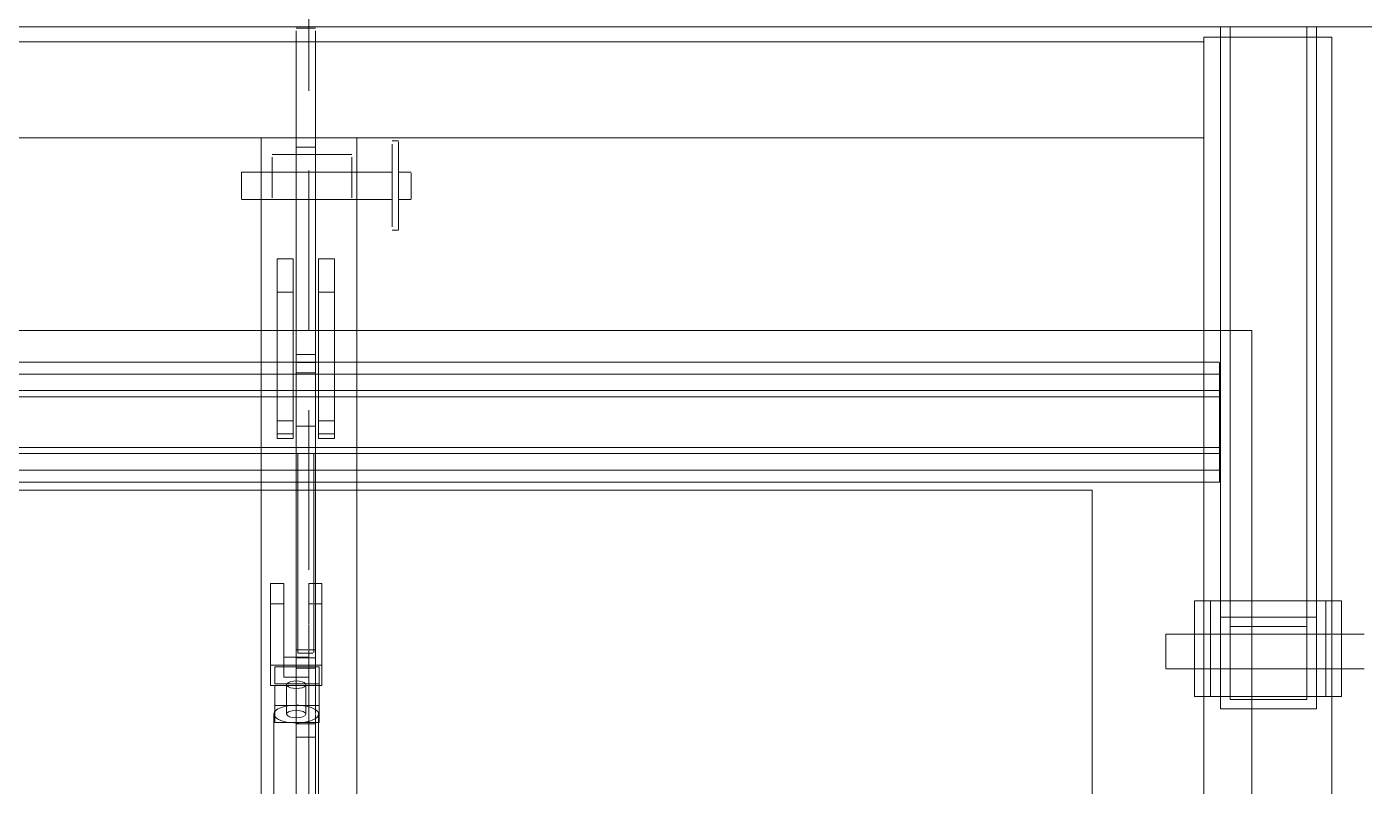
# Model space of a CAD drawing. Header units: millimetres. Extents: x 39486 to 115248, y -1987 to 27400.
# Drawn here: x 103485.7 to 103904.2, y 6818.6 to 7056.4 of the extents above; entities that cross this region are included whole.
import ezdxf

# ---------------------------------------------------------------- set-up
doc = ezdxf.new("R2010")
doc.units = ezdxf.units.MM
doc.linetypes.add('ADSK_Штрих_ш2 п1', pattern=[75, 50, -25])
doc.layers.add('0-1', color=7, linetype='Continuous', lineweight=9)
for name, color, linetype, lineweight, true_color in [('A-DETL-1', 9, 'ADSK_Штрих_ш2 п1', 9, 0x808080), ('I-FURN-10', 7, 'Continuous', 9, 0xf3f3f3), ('I-FURN-102', 7, 'Continuous', 9, 0xececec), ('I-FURN-11', 7, 'Continuous', 9, 0xd9d9d9), ('I-FURN-12', 7, 'Continuous', 9, 0xc9c9c9), ('I-FURN-124', 7, 'Continuous', 9, 0x9c9c9c), ('I-FURN-13', 7, 'Continuous', 9, 0xb3b3b3), ('I-FURN-14', 7, 'Continuous', 9, 0xe0e0e0), ('I-FURN-20', 7, 'Continuous', 9, 0xd3d3d3), ('I-FURN-26', 7, 'Continuous', 9, 0xe4e4e4), ('I-FURN-3', 7, 'Continuous', 9, 0xc0c0c0), ('I-FURN-32', 7, 'Continuous', 9, 0xfafafa), ('I-FURN-36', 7, 'Continuous', 9, 0xf6f6f6), ('I-FURN-46', 7, 'Continuous', 9, 0x939393), ('I-FURN-66', 7, 'Continuous', 9, 0xcecece), ('I-FURN-7', 7, 'Continuous', 9, 0xe9e9e9), ('I-FURN-79', 7, 'Continuous', 9, 0xb9b9b9), ('I-FURN-8', 7, 'Continuous', 9, 0xefefef), ('I-FURN-9', 7, 'Continuous', 9, 0xf8f8f8)]:
    doc.layers.add(name, color=color, linetype=linetype, lineweight=lineweight, true_color=true_color)

# ---------------------------------------------------------------- blocks, each defined once
blk = doc.blocks.new('Sports-Recreation_Goals-Nets_Unisport_Upward-Hinged-Practice-Basketball-Goall - 5_23-26432267-Развертка 2_19-2')
at = {"layer": '0-1'}
for p, q in [((-19293.41, 7055.95), (-19299.41, 7055.95)), ((-19267.41, 7020.65), (-19269.41, 7020.65)), ((-19299.41, 7016.34), (-19306.97, 7016.34)), ((-19293.41, 7016.34), (-19299.41, 7016.34)), ((-19281.97, 7016.34), (-19293.41, 7016.34)), ((-19310.41, 7010.85), (-19316.49, 7010.85)), ((-19306.97, 7010.85), (-19310.41, 7010.85)), ((-19299.41, 7010.85), (-19306.97, 7010.85)), ((-19293.41, 7010.85), (-19299.41, 7010.85)), ((-19281.97, 7010.85), (-19293.41, 7010.85)), ((-19280.41, 7010.85), (-19281.97, 7010.85)), ((-19269.41, 7010.85), (-19280.41, 7010.85)), ((-19263.49, 7010.85), (-19267.41, 7010.85)), ((-19316.49, 7002.32), (-19310.41, 7002.32)), ((-19310.41, 7002.32), (-19299.41, 7002.32)), ((-19306.97, 7002.34), (-19299.41, 7002.34)), ((-19299.41, 7002.34), (-19293.41, 7002.34)), ((-19299.41, 7002.32), (-19293.41, 7002.32)), ((-19293.41, 7002.34), (-19281.97, 7002.34)), ((-19293.41, 7002.32), (-19280.41, 7002.32)), ((-19280.41, 7002.32), (-19269.41, 7002.32)), ((-19267.41, 7002.32), (-19263.49, 7002.32)), ((-19269.41, 6992.65), (-19267.41, 6992.65)), ((-19305.41, 6932.98), (-19300.41, 6932.98)), ((-19292.41, 6932.98), (-19287.41, 6932.98)), ((-19018.33, 6866.19), (-19027.34, 6866.19)), ((-19013.39, 6866.19), (-19018.33, 6866.19)), ((-19010.17, 6866.19), (-19013.39, 6866.19)), ((-19000.41, 6866.19), (-19010.17, 6866.19)), ((-18980.17, 6866.19), (-19000.41, 6866.19)), ((-18977.26, 6866.19), (-18980.17, 6866.19)), ((-18972.33, 6866.19), (-18977.26, 6866.19)), ((-18965.23, 6866.19), (-18972.33, 6866.19)), ((-19298.91, 6860.32), (-19295.51, 6860.32)), ((-19295.51, 6860.32), (-19294.16, 6860.32)), ((-19027.34, 6855.41), (-19018.33, 6855.41)), ((-19018.33, 6855.41), (-19013.39, 6855.41)), ((-19013.39, 6855.41), (-19010.17, 6855.41)), ((-19010.17, 6855.41), (-19000.41, 6855.41)), ((-19000.41, 6855.41), (-18980.17, 6855.41)), ((-18980.17, 6855.41), (-18977.26, 6855.41)), ((-18977.26, 6855.41), (-18972.33, 6855.41)), ((-18972.33, 6855.41), (-18965.23, 6855.41)), ((-19302.41, 6850.18), (-19302.41, 6841.22)), ((-19296.41, 6841.22), (-19296.41, 6850.18)), ((-19306.41, 6841.22), (-19306.41, 6674.33)), ((-19292.41, 6838.58), (-19292.41, 6841.22)), ((-19292.41, 6674.33), (-19292.41, 6838.58))]:
    blk.add_line(p, q, dxfattribs=at)
at = {"layer": 'I-FURN-10'}
for p, q in [((-19299.41, 7021.65), (-19293.41, 7021.65)), ((-19293.41, 7021.65), (-19299.41, 7021.65)), ((-19295.51, 6861.33), (-19293.98, 6861.33)), ((-19293.41, 6861.33), (-19293.41, 6858.8)), ((-19299.41, 6850.9), (-19299.41, 6851.6)), ((-19299.41, 6850.69), (-19299.41, 6850.18)), ((-19299.41, 6850.18), (-19299.41, 6850.69)), ((-19293.41, 6850.69), (-19293.41, 6850.18)), ((-19299.41, 6849.23), (-19299.41, 6850.18)), ((-19299.41, 6849.23), (-19299.41, 6843.99)), ((-19299.41, 6843.99), (-19299.41, 6849.23)), ((-19299.41, 6842.34), (-19299.41, 6838.58)), ((-19299.41, 6838.58), (-19299.41, 6842.34)), ((-19299.41, 6833.96), (-19299.41, 6838.18)), ((-19293.41, 6842.18), (-19293.41, 6841.4)), ((-19293.41, 6841.05), (-19293.41, 6838.58))]:
    blk.add_line(p, q, dxfattribs=at)
at = {"layer": 'I-FURN-102'}
for p, q in [((-19305.41, 6947.62), (-19305.41, 6943.62)), ((-19300.41, 6943.71), (-19300.41, 6947.62)), ((-19292.41, 6947.62), (-19292.41, 6943.62)), ((-19287.41, 6943.71), (-19287.41, 6947.62)), ((-19305.41, 6943.2), (-19305.41, 6944.04)), ((-19300.41, 6944.04), (-19300.41, 6942.91)), ((-19292.41, 6943.2), (-19292.41, 6944.04)), ((-19287.41, 6944.04), (-19287.41, 6942.91))]:
    blk.add_line(p, q, dxfattribs=at)
at = {"layer": 'I-FURN-11'}
for p, q in [((-19305.41, 6953.23), (-19305.41, 6953.23)), ((-19305.41, 6952.16), (-19305.41, 6949.53)), ((-19300.41, 6953.23), (-19300.41, 6953.23)), ((-19300.41, 6949.53), (-19300.41, 6952.16)), ((-19299.41, 6951.4), (-19299.41, 6953.78)), ((-19299.41, 6947.64), (-19299.41, 6951.26)), ((-19293.41, 6953.78), (-19293.41, 6951.4)), ((-19293.41, 6951.26), (-19293.41, 6947.64)), ((-19292.41, 6953.23), (-19292.41, 6953.23)), ((-19292.41, 6952.16), (-19292.41, 6949.53)), ((-19287.41, 6953.23), (-19287.41, 6953.23)), ((-19287.41, 6949.53), (-19287.41, 6952.16)), ((-19310.41, 6917.62), (-19310.41, 6947.64)), ((-19305.41, 6947.47), (-19305.41, 6949.93)), ((-19305.41, 6949.53), (-19305.41, 6947.63)), ((-19305.41, 6947.64), (-19305.41, 6933.65)), ((-19300.41, 6949.93), (-19300.41, 6947.47)), ((-19300.41, 6947.63), (-19300.41, 6949.53)), ((-19300.41, 6947.64), (-19300.41, 6933.65)), ((-19299.41, 6917.62), (-19299.41, 6947.64)), ((-19299.41, 6947.64), (-19299.41, 6931.4)), ((-19293.41, 6947.64), (-19293.41, 6917.62)), ((-19293.41, 6931.4), (-19293.41, 6947.64)), ((-19292.41, 6947.47), (-19292.41, 6949.93)), ((-19292.41, 6949.53), (-19292.41, 6947.63)), ((-19292.41, 6933.74), (-19292.41, 6947.64)), ((-19287.41, 6949.93), (-19287.41, 6947.47)), ((-19287.41, 6947.63), (-19287.41, 6949.53)), ((-19287.41, 6947.64), (-19287.41, 6933.65)), ((-19280.41, 6917.62), (-19280.41, 6947.64)), ((-19015.41, 6946.33), (-19015.41, 6947.64)), ((-19305.41, 6942.52), (-19300.41, 6942.52)), ((-19292.41, 6942.52), (-19287.41, 6942.52)), ((-19305.41, 6933.04), (-19305.41, 6933.65)), ((-19300.41, 6933.65), (-19300.41, 6932.98)), ((-19300.41, 6932.98), (-19300.41, 6933.04)), ((-19293.41, 6931.4), (-19299.41, 6931.4)), ((-19299.41, 6931.4), (-19299.41, 6917.62)), ((-19293.41, 6917.62), (-19293.41, 6931.4)), ((-19292.41, 6933.04), (-19292.41, 6933.65)), ((-19287.41, 6933.65), (-19287.41, 6933.04)), ((-19299.41, 6913.87), (-19299.41, 6917.62)), ((-19293.41, 6917.62), (-19293.41, 6913.87)), ((-19007.17, 6876.7), (-19000.41, 6876.7))]:
    blk.add_line(p, q, dxfattribs=at)
at = {"layer": 'I-FURN-12'}
for p, q in [((-19299.41, 6953.78), (-19299.41, 6961.33)), ((-19293.41, 6961.33), (-19293.41, 6953.78)), ((-19310.41, 6947.64), (-19310.41, 6951.4)), ((-19305.41, 6953.3), (-19305.41, 6951.65)), ((-19305.41, 6952.32), (-19305.41, 6953.23)), ((-19305.41, 6951.4), (-19305.41, 6947.64)), ((-19300.41, 6951.65), (-19300.41, 6953.3)), ((-19300.41, 6953.23), (-19300.41, 6952.32)), ((-19300.41, 6951.4), (-19300.41, 6947.64)), ((-19299.41, 6951.4), (-19299.41, 6953.78)), ((-19299.41, 6953.78), (-19299.41, 6951.4)), ((-19299.41, 6947.64), (-19299.41, 6951.4)), ((-19293.41, 6951.26), (-19299.41, 6951.26)), ((-19299.41, 6951.26), (-19299.41, 6948.04)), ((-19299.3, 6953.78), (-19293.52, 6953.78)), ((-19293.41, 6953.78), (-19293.41, 6951.4)), ((-19293.41, 6951.4), (-19293.41, 6953.78)), ((-19293.41, 6951.4), (-19293.41, 6947.64)), ((-19293.41, 6948.04), (-19293.41, 6951.26)), ((-19292.41, 6953.3), (-19292.41, 6951.65)), ((-19292.41, 6952.32), (-19292.41, 6953.23)), ((-19292.41, 6947.64), (-19292.41, 6951.4)), ((-19287.41, 6951.65), (-19287.41, 6953.3)), ((-19287.41, 6953.23), (-19287.41, 6952.32)), ((-19287.41, 6951.4), (-19287.41, 6947.64)), ((-19280.41, 6947.64), (-19280.41, 6951.4)), ((-19015.41, 6947.64), (-19015.41, 6951.4)), ((-19310.41, 6947.64), (-19310.41, 6917.62)), ((-19300.41, 6947.64), (-19305.41, 6947.64)), ((-19299.41, 6948.04), (-19299.41, 6947.64)), ((-19293.41, 6948.04), (-19299.41, 6948.04)), ((-19299.41, 6947.64), (-19299.41, 6917.62)), ((-19293.41, 6947.64), (-19293.41, 6948.04)), ((-19293.41, 6917.62), (-19293.41, 6947.64)), ((-19287.41, 6947.64), (-19292.41, 6947.64)), ((-19280.41, 6917.62), (-19280.41, 6947.64)), ((-19015.41, 6947.64), (-19015.41, 6917.62)), ((-19010.53, 6947.64), (-19010.53, 6942.52)), ((-19580.17, 6942.52), (-19305.41, 6942.52)), ((-19305.41, 6940.54), (-19300.41, 6940.54)), ((-19300.41, 6942.52), (-19292.41, 6942.52)), ((-19292.41, 6940.54), (-19287.41, 6940.54)), ((-19287.41, 6942.52), (-19010.53, 6942.52)), ((-19010.53, 6942.52), (-19010.53, 6917.62)), ((-19310.41, 6913.87), (-19310.41, 6917.62)), ((-19299.41, 6913.87), (-19299.41, 6917.62)), ((-19299.41, 6917.62), (-19299.41, 6913.87)), ((-19298.91, 6917.62), (-19293.91, 6917.62)), ((-19293.41, 6917.62), (-19293.41, 6913.87)), ((-19293.41, 6913.87), (-19293.41, 6917.62)), ((-19280.41, 6913.87), (-19280.41, 6917.62)), ((-19299.41, 6911.33), (-19299.41, 6913.87)), ((-19293.41, 6913.87), (-19293.41, 6911.33)), ((-19010.17, 6876.7), (-19007.17, 6876.7)), ((-19007.17, 6876.7), (-19000.41, 6876.7)), ((-19007.17, 6871.54), (-19000.41, 6871.54)), ((-19018.33, 6855.48), (-19018.33, 6866.11)), ((-19015.41, 6866.12), (-19015.41, 6855.47)), ((-19013.39, 6866.13), (-19013.39, 6857.21)), ((-19010.17, 6855.45), (-19010.17, 6866.14)), ((-19007.17, 6866.16), (-19007.17, 6864.89)), ((-19007.17, 6864.71), (-19007.17, 6855.44)), ((-19013.39, 6857.04), (-19013.39, 6855.46)), ((-19000.41, 6846.7), (-19010.17, 6846.7))]:
    blk.add_line(p, q, dxfattribs=at)
at = {"layer": 'I-FURN-124'}
for p, q in [((-19015.41, 6876.7), (-19015.41, 6913.87)), ((-19015.41, 6526.33), (-19015.41, 6846.7))]:
    blk.add_line(p, q, dxfattribs=at)
at = {"layer": 'I-FURN-13'}
for p, q in [((-19310.41, 6951.4), (-19310.41, 6961.33)), ((-19305.41, 6961.56), (-19305.41, 6959.52)), ((-19305.41, 6959.52), (-19305.41, 6954.97)), ((-19300.41, 6954.97), (-19300.41, 6961.56)), ((-19299.41, 6951.4), (-19299.41, 6961.33)), ((-19299.41, 6961.33), (-19299.41, 6951.4)), ((-19293.41, 6961.33), (-19293.41, 6951.4)), ((-19293.41, 6951.4), (-19293.41, 6961.33)), ((-19292.41, 6961.56), (-19292.41, 6954.97)), ((-19287.41, 6953.3), (-19287.41, 6961.56)), ((-19280.41, 6951.4), (-19280.41, 6961.33)), ((-19015.41, 6951.4), (-19015.41, 6961.33)), ((-19010.17, 6961.33), (-19010.17, 6871.54)), ((-19007.17, 6961.33), (-19007.17, 6868.68)), ((-19007.17, 6961.33), (-19007.17, 6845.75)), ((-19310.41, 6951.4), (-19310.41, 6947.64)), ((-19305.41, 6954.97), (-19305.41, 6953.3)), ((-19305.41, 6953.23), (-19305.41, 6952.16)), ((-19300.41, 6951.4), (-19305.41, 6951.4)), ((-19300.41, 6951.4), (-19305.41, 6951.4)), ((-19305.41, 6927.51), (-19305.41, 6951.4)), ((-19300.41, 6953.3), (-19300.41, 6954.97)), ((-19300.41, 6952.16), (-19300.41, 6953.23)), ((-19300.41, 6927.51), (-19300.41, 6951.4)), ((-19299.41, 6951.4), (-19299.41, 6947.64)), ((-19293.41, 6947.64), (-19293.41, 6951.4)), ((-19292.41, 6954.97), (-19292.41, 6953.3)), ((-19292.41, 6953.23), (-19292.41, 6952.16)), ((-19287.41, 6951.4), (-19292.41, 6951.4)), ((-19292.41, 6951.4), (-19292.41, 6927.51)), ((-19287.41, 6951.4), (-19292.41, 6951.4)), ((-19287.41, 6952.16), (-19287.41, 6953.23)), ((-19287.41, 6927.51), (-19287.41, 6951.4)), ((-19280.41, 6947.64), (-19280.41, 6951.4)), ((-19015.41, 6951.4), (-19015.41, 6947.64)), ((-19010.53, 6951.21), (-19010.53, 6947.64)), ((-19305.41, 6947.64), (-19580.17, 6947.64)), ((-19292.41, 6947.64), (-19300.41, 6947.64)), ((-19010.53, 6947.64), (-19287.41, 6947.64)), ((-19010.53, 6940.54), (-19010.53, 6947.64)), ((-19010.53, 6947.64), (-19010.53, 6924.72)), ((-19580.17, 6940.54), (-19305.41, 6940.54)), ((-19300.41, 6940.54), (-19292.41, 6940.54)), ((-19287.41, 6940.54), (-19010.53, 6940.54)), ((-19010.53, 6917.62), (-19010.53, 6940.54)), ((-19010.53, 6924.72), (-19580.17, 6924.72)), ((-19298.91, 6913.87), (-19298.91, 6922.74)), ((-19293.91, 6922.74), (-19293.91, 6913.87)), ((-19010.53, 6924.72), (-19010.53, 6917.62)), ((-19580.17, 6917.62), (-19298.91, 6917.62)), ((-19310.41, 6917.62), (-19310.41, 6913.87)), ((-19299.41, 6917.62), (-19299.41, 6913.87)), ((-19293.91, 6917.62), (-19010.53, 6917.62)), ((-19293.41, 6913.87), (-19293.41, 6917.62)), ((-19280.41, 6913.87), (-19280.41, 6917.62)), ((-19015.41, 6917.62), (-19015.41, 6913.87)), ((-19010.53, 6917.62), (-19010.53, 6913.87)), ((-19310.41, 6911.33), (-19310.41, 6913.87)), ((-19299.41, 6911.33), (-19299.41, 6913.87)), ((-19299.41, 6913.87), (-19299.41, 6911.33)), ((-19293.91, 6913.87), (-19298.91, 6913.87)), ((-19298.91, 6911.33), (-19298.91, 6913.87)), ((-19298.91, 6913.87), (-19293.91, 6913.87)), ((-19293.91, 6913.87), (-19293.91, 6911.33)), ((-19293.41, 6913.87), (-19293.41, 6911.33)), ((-19293.41, 6911.33), (-19293.41, 6913.87)), ((-19280.41, 6911.33), (-19280.41, 6913.87)), ((-19018.33, 6866.11), (-19018.33, 6876.7)), ((-19018.33, 6876.7), (-19010.17, 6876.7)), ((-19015.41, 6876.7), (-19015.41, 6866.12)), ((-19013.39, 6876.7), (-19013.39, 6866.13)), ((-19010.17, 6876.7), (-19007.17, 6876.7)), ((-19010.17, 6871.54), (-19007.17, 6871.54)), ((-19010.17, 6866.14), (-19010.17, 6871.54)), ((-19000.41, 6868.68), (-19007.17, 6868.68)), ((-19007.17, 6868.68), (-19007.17, 6866.16)), ((-19027.34, 6866.18), (-19027.34, 6864.38)), ((-19027.34, 6864.38), (-19027.34, 6855.52)), ((-19018.33, 6846.7), (-19018.33, 6855.48)), ((-19015.41, 6855.47), (-19015.41, 6846.7)), ((-19013.39, 6855.46), (-19013.39, 6846.7)), ((-19010.17, 6842.88), (-19010.17, 6855.45)), ((-19007.17, 6855.44), (-19007.17, 6845.75)), ((-19010.17, 6846.7), (-19018.33, 6846.7)), ((-19000.41, 6846.7), (-19010.17, 6846.7)), ((-19007.17, 6845.75), (-19000.41, 6845.75))]:
    blk.add_line(p, q, dxfattribs=at)
at = {"layer": 'I-FURN-14'}
for p, q in [((-18745.43, 7056.35), (-19845.4, 7056.35)), ((-19010.17, 7056.35), (-19010.17, 6961.33)), ((-19007.17, 7056.35), (-19007.17, 6961.33)), ((-19007.17, 7056.35), (-19007.17, 6961.33)), ((-18983.17, 6868.68), (-18983.17, 7056.35)), ((-18983.17, 6845.75), (-18983.17, 7056.35)), ((-18980.17, 7056.35), (-18980.17, 6871.54)), ((-19575.41, 7051.65), (-19299.41, 7051.65)), ((-19299.41, 7048.75), (-19299.41, 7055.02)), ((-19293.41, 7051.65), (-19299.41, 7051.65)), ((-19293.41, 7055.02), (-19293.41, 7048.75)), ((-19293.41, 7051.65), (-19015.41, 7051.65)), ((-19015.41, 7051.65), (-19015.41, 7053.15)), ((-19015.41, 7053.15), (-19010.17, 7053.15)), ((-19007.17, 7053.15), (-19010.17, 7053.15)), ((-18980.17, 7053.15), (-18983.17, 7053.15)), ((-18980.17, 7053.15), (-18975.41, 7053.15)), ((-18975.41, 6876.7), (-18975.41, 7053.15)), ((-19299.41, 7023.15), (-19299.41, 7048.75)), ((-19293.41, 7048.75), (-19293.41, 7023.15)), ((-19310.41, 7021.65), (-19575.41, 7021.65)), ((-19310.41, 7010.5), (-19310.41, 7021.65)), ((-19299.41, 7015.48), (-19299.41, 7019.89)), ((-19299.41, 7019.89), (-19299.41, 7016.15)), ((-19293.41, 7019.89), (-19293.41, 7015.48)), ((-19293.41, 7016.06), (-19293.41, 7019.89)), ((-19280.41, 7010.5), (-19280.41, 7021.65)), ((-19015.41, 7021.65), (-19280.41, 7021.65)), ((-19269.41, 7010.61), (-19269.41, 7019.58)), ((-19267.41, 7010.54), (-19267.41, 7020.38)), ((-19015.41, 6961.33), (-19015.41, 7021.65)), ((-19306.97, 7002.87), (-19306.97, 7015.57)), ((-19299.41, 7010.31), (-19299.41, 7015.48)), ((-19293.41, 7015.48), (-19293.41, 7010.09)), ((-19281.97, 7015.57), (-19281.97, 7002.87)), ((-19316.49, 7010.52), (-19316.49, 7008.3)), ((-19269.41, 7010.56), (-19269.41, 7010.5)), ((-19269.41, 7010.37), (-19269.41, 7002.56)), ((-19267.41, 7010.5), (-19267.41, 7010.56)), ((-19267.41, 7002.56), (-19267.41, 7010.5)), ((-19263.49, 7008.3), (-19263.49, 7010.52)), ((-19316.49, 7008.15), (-19316.49, 7005.04)), ((-19263.49, 7005.04), (-19263.49, 7008.15)), ((-19316.49, 7004.83), (-19316.49, 7002.68)), ((-19310.41, 6961.33), (-19310.41, 7002.65)), ((-19299.41, 6961.33), (-19299.41, 7003.82)), ((-19299.41, 7002.55), (-19299.41, 6961.33)), ((-19293.41, 7004.03), (-19293.41, 6961.33)), ((-19293.41, 6961.33), (-19293.41, 7002.62)), ((-19280.41, 6961.33), (-19280.41, 7002.68)), ((-19269.41, 6993.71), (-19269.41, 7002.57)), ((-19267.41, 7002.57), (-19267.41, 6992.92)), ((-19263.49, 7002.68), (-19263.49, 7004.83)), ((-19305.41, 6983.73), (-19305.41, 6962.31)), ((-19300.41, 6962.31), (-19300.41, 6983.73)), ((-19292.41, 6983.73), (-19292.41, 6962.31)), ((-19287.41, 6983.73), (-19287.41, 6962.31)), ((-19305.41, 6962.31), (-19305.41, 6961.56)), ((-19300.41, 6961.56), (-19300.41, 6962.31)), ((-19292.41, 6962.31), (-19292.41, 6961.56)), ((-19287.41, 6961.56), (-19287.41, 6962.31)), ((-19310.41, 6677.66), (-19310.41, 6911.33)), ((-19299.41, 6859.08), (-19299.41, 6911.33)), ((-19299.41, 6911.33), (-19299.41, 6859.08)), ((-19298.91, 6874.6), (-19298.91, 6911.33)), ((-19293.91, 6911.33), (-19293.91, 6882.06)), ((-19293.41, 6911.33), (-19293.41, 6882.06)), ((-19293.41, 6882.06), (-19293.41, 6911.33)), ((-19280.41, 6561.33), (-19280.41, 6911.33)), ((-19307.41, 6856.49), (-19307.41, 6882.06)), ((-19303.32, 6882.06), (-19303.32, 6859.08)), ((-19295.51, 6882.06), (-19293.91, 6882.06)), ((-19295.51, 6882.06), (-19295.51, 6875.77)), ((-19293.41, 6850.69), (-19293.41, 6882.06)), ((-19291.41, 6882.06), (-19291.41, 6856.49)), ((-19295.51, 6875.75), (-19295.51, 6869.49)), ((-19295.5, 6875.75), (-19294.16, 6875.75)), ((-18983.17, 6876.7), (-18980.17, 6876.7)), ((-18980.17, 6876.7), (-18972.33, 6876.7)), ((-18977.26, 6876.7), (-18977.26, 6866.09)), ((-18975.41, 6866.09), (-18975.41, 6876.7)), ((-18972.33, 6866.08), (-18972.33, 6876.7)), ((-19298.91, 6871.8), (-19298.91, 6869.28)), ((-19298.91, 6871.8), (-19298.91, 6868.56)), ((-18983.17, 6871.54), (-18980.17, 6871.54)), ((-18980.17, 6871.54), (-18980.17, 6866.09)), ((-19298.91, 6866.78), (-19298.91, 6869.28)), ((-19298.91, 6868.23), (-19298.91, 6866.29)), ((-19295.51, 6869.29), (-19295.51, 6862.22)), ((-18983.17, 6868.68), (-19000.41, 6868.68)), ((-18983.17, 6866.1), (-18983.17, 6868.68)), ((-19298.91, 6860.38), (-19298.91, 6866.41)), ((-19303.32, 6859.08), (-19303.32, 6852.77)), ((-19299.41, 6859.08), (-19299.41, 6851.6)), ((-19295.51, 6859.08), (-19295.51, 6860.33)), ((-19295.51, 6852.77), (-19295.51, 6859.08)), ((-19293.91, 6860.38), (-19293.91, 6861.92)), ((-19307.41, 6850.18), (-19307.41, 6856.49)), ((-19307.41, 6856.49), (-19291.41, 6856.49)), ((-19292.21, 6855.97), (-19306.13, 6855.97)), ((-19306.13, 6855.97), (-19306.13, 6850.69)), ((-19306.13, 6855.97), (-19306.13, 6850.69)), ((-19292.21, 6850.69), (-19292.21, 6855.97)), ((-19292.21, 6850.69), (-19292.21, 6855.97)), ((-19291.41, 6856.49), (-19291.41, 6850.18)), ((-18983.17, 6845.75), (-18983.17, 6855.49)), ((-18980.17, 6855.5), (-18980.17, 6842.88)), ((-18977.26, 6855.51), (-18977.26, 6846.7)), ((-18975.41, 6846.7), (-18975.41, 6855.51)), ((-18972.33, 6846.7), (-18972.33, 6855.51)), ((-19306.13, 6850.69), (-19292.22, 6850.69)), ((-19292.21, 6850.69), (-19292.21, 6850.18)), ((-19306.13, 6850.18), (-19306.13, 6843.86)), ((-19293.41, 6842.18), (-19293.41, 6850.18)), ((-19292.21, 6843.86), (-19292.21, 6850.18)), ((-18980.17, 6846.7), (-19000.41, 6846.7)), ((-18972.33, 6846.7), (-18980.17, 6846.7)), ((-18975.41, 6486.34), (-18975.41, 6846.7)), ((-19306.13, 6843.86), (-19302.29, 6843.86)), ((-19306.13, 6838.58), (-19306.13, 6843.86)), ((-19296.58, 6843.86), (-19292.21, 6843.86)), ((-19292.21, 6843.86), (-19292.21, 6838.58)), ((-19000.41, 6845.75), (-18983.17, 6845.75)), ((-19293.41, 6679.34), (-19293.41, 6838.58))]:
    blk.add_line(p, q, dxfattribs=at)
for centre, major_axis, start_param, end_param in [((-19299.41, 6850.41), (3, 0), 1.570796, 2.773164), ((-19299.41, 6850.41), (3, 0), 0.260519, 1.570796), ((-19299.41, 6850.41), (3, 0), 3.44735, 4.712389), ((-19299.41, 6850.41), (3, 0), 4.712389, 6.066982), ((-19299.41, 6841.22), (7, 0), 2.061718, 2.984421), ((-19299.41, 6841.22), (7, 0), 0, 1.125967), ((-19299.41, 6841.22), (7, 0), 3.298764, 4.623653), ((-19299.41, 6841.22), (3, 0), 3.141593, 4.712389), ((-19299.41, 6841.22), (3, 0), 4.712389, 6.283185), ((-19299.41, 6841.22), (7, 0), 4.826, 6.283185)]:
    blk.add_ellipse(centre, major_axis=major_axis, ratio=0.394708, start_param=start_param, end_param=end_param, dxfattribs=at)
at = {"layer": 'I-FURN-20'}
for p, q in [((-19845.4, 7056.35), (-18745.43, 7056.35)), ((-19010.17, 6961.33), (-19010.17, 7056.35)), ((-18980.17, 6842.88), (-18980.17, 7056.35)), ((-19299.41, 7051.65), (-19575.41, 7051.65)), ((-19299.41, 7055.12), (-19299.41, 7048.32)), ((-19293.41, 7048.32), (-19293.41, 7055.12)), ((-19015.41, 7051.65), (-19293.41, 7051.65)), ((-19010.17, 7053.15), (-19015.41, 7053.15)), ((-19015.41, 7053.15), (-19015.41, 6961.33)), ((-19015.41, 7021.65), (-19015.41, 7051.65)), ((-18975.41, 7053.15), (-18980.17, 7053.15)), ((-18975.41, 6876.7), (-18975.41, 7053.15)), ((-19299.41, 7048.32), (-19299.41, 7018.68)), ((-19293.41, 7018.68), (-19293.41, 7048.32)), ((-19575.41, 7021.65), (-19299.41, 7021.65)), ((-19299.41, 7021.65), (-19310.41, 7021.65)), ((-19310.41, 7021.65), (-19310.41, 6961.33)), ((-19293.41, 7018.68), (-19299.41, 7018.68)), ((-19299.41, 7018.68), (-19299.41, 6961.33)), ((-19280.41, 7021.65), (-19293.41, 7021.65)), ((-19293.41, 7021.65), (-19015.41, 7021.65)), ((-19293.41, 6961.33), (-19293.41, 7018.68)), ((-19280.41, 6961.33), (-19280.41, 7021.65)), ((-19269.41, 7019.58), (-19269.41, 7006.65)), ((-19267.41, 7020.38), (-19267.41, 7006.65)), ((-19306.97, 7003.1), (-19306.97, 7015.57)), ((-19281.97, 7015.57), (-19281.97, 7003.1)), ((-19316.49, 7010.85), (-19316.49, 7010.56)), ((-19316.49, 7010.5), (-19316.49, 7010.85)), ((-19316.49, 7002.56), (-19316.49, 7010.5)), ((-19263.49, 7010.56), (-19263.49, 7010.5)), ((-19263.49, 7010.5), (-19263.49, 7002.56)), ((-19269.41, 7006.65), (-19269.41, 6993.71)), ((-19267.41, 6992.92), (-19267.41, 7006.65)), ((-19306.97, 7003.1), (-19306.97, 7002.87)), ((-19281.97, 7002.87), (-19281.97, 7003.1)), ((-19269.41, 6993.71), (-19269.41, 6993.71)), ((-19305.41, 6973.33), (-19305.41, 6983.73)), ((-19305.41, 6983.73), (-19300.41, 6983.73)), ((-19300.41, 6983.73), (-19300.41, 6973.33)), ((-19292.41, 6973.33), (-19292.41, 6983.73)), ((-19292.41, 6983.73), (-19287.41, 6983.73)), ((-19287.41, 6983.73), (-19287.41, 6973.33)), ((-19305.41, 6961.33), (-19305.41, 6973.33)), ((-19300.41, 6973.33), (-19305.41, 6973.33)), ((-19300.41, 6973.33), (-19300.41, 6961.33)), ((-19292.41, 6961.33), (-19292.41, 6973.33)), ((-19287.41, 6973.33), (-19292.41, 6973.33)), ((-19287.41, 6973.33), (-19287.41, 6961.33)), ((-19310.41, 6911.33), (-19310.41, 6677.66)), ((-19299.41, 6911.33), (-19299.41, 6859.08)), ((-19298.91, 6911.33), (-19298.91, 6879.75)), ((-19293.91, 6879.75), (-19293.91, 6911.33)), ((-19293.41, 6882.06), (-19293.41, 6911.33)), ((-19280.41, 6561.33), (-19280.41, 6911.33)), ((-19307.41, 6882.06), (-19303.32, 6882.06)), ((-19307.41, 6875.75), (-19307.41, 6882.06)), ((-19303.32, 6882.06), (-19303.32, 6875.75)), ((-19293.91, 6882.06), (-19291.41, 6882.06)), ((-19291.41, 6875.75), (-19291.41, 6882.06)), ((-19303.32, 6875.75), (-19307.41, 6875.75)), ((-19307.41, 6875.75), (-19307.41, 6850.18)), ((-19303.32, 6852.77), (-19303.32, 6875.75)), ((-19298.91, 6879.75), (-19298.91, 6873.93)), ((-19293.91, 6863.77), (-19293.91, 6879.75)), ((-19293.91, 6875.75), (-19291.41, 6875.75)), ((-19291.41, 6850.18), (-19291.41, 6875.75)), ((-18980.17, 6876.7), (-18977.26, 6876.7)), ((-18977.26, 6876.7), (-18972.33, 6876.7)), ((-18977.26, 6846.7), (-18977.26, 6876.7)), ((-18972.33, 6876.7), (-18972.33, 6846.7)), ((-19298.91, 6873.93), (-19298.91, 6863.77)), ((-19298.91, 6863.77), (-19298.91, 6860.99)), ((-19293.91, 6861.92), (-19293.91, 6863.77)), ((-19303.32, 6859.08), (-19295.51, 6859.08)), ((-19298.91, 6860.99), (-19298.91, 6860.38)), ((-19295.51, 6862), (-19295.51, 6852.77)), ((-19295.51, 6852.77), (-19303.32, 6852.77)), ((-19291.41, 6850.18), (-19307.41, 6850.18)), ((-19306.13, 6838.58), (-19306.13, 6850.18)), ((-19292.21, 6850.18), (-19292.21, 6838.58)), ((-18977.26, 6846.7), (-18980.17, 6846.7)), ((-18972.33, 6846.7), (-18977.26, 6846.7)), ((-18975.41, 6486.34), (-18975.41, 6846.7)), ((-18980.17, 6842.88), (-19000.41, 6842.88)), ((-19292.21, 6838.58), (-19306.13, 6838.58))]:
    blk.add_line(p, q, dxfattribs=at)
for start_param, end_param in [(2.984421, 3.298764), (4.625998, 4.712389), (4.712389, 4.822998)]:
    blk.add_ellipse((-19299.41, 6841.22), major_axis=(7, 0), ratio=0.394708, start_param=start_param, end_param=end_param, dxfattribs=at)
at = {"layer": 'I-FURN-26'}
for p, q in [((-19305.41, 6949.93), (-19305.41, 6952.12)), ((-19305.41, 6951.47), (-19305.41, 6949.36)), ((-19300.41, 6952.12), (-19300.41, 6949.93)), ((-19300.41, 6947.62), (-19300.41, 6951.47)), ((-19292.41, 6949.93), (-19292.41, 6952.12)), ((-19292.41, 6951.47), (-19292.41, 6949.36)), ((-19287.41, 6952.12), (-19287.41, 6949.93)), ((-19287.41, 6949.36), (-19287.41, 6951.47)), ((-19305.41, 6949.36), (-19305.41, 6947.62)), ((-19305.41, 6947.63), (-19305.41, 6946.02)), ((-19305.41, 6944.04), (-19305.41, 6947.47)), ((-19300.41, 6946.02), (-19300.41, 6947.63)), ((-19300.41, 6947.47), (-19300.41, 6944.04)), ((-19299.41, 6917.62), (-19299.41, 6947.64)), ((-19293.41, 6947.64), (-19293.41, 6917.62)), ((-19292.41, 6949.36), (-19292.41, 6947.62)), ((-19292.41, 6947.63), (-19292.41, 6943.39)), ((-19292.41, 6944.04), (-19292.41, 6947.47)), ((-19287.41, 6947.62), (-19287.41, 6949.36)), ((-19287.41, 6943.39), (-19287.41, 6947.63)), ((-19287.41, 6947.47), (-19287.41, 6944.04)), ((-19305.41, 6946.02), (-19305.41, 6943.39)), ((-19305.41, 6943.54), (-19305.41, 6934.89)), ((-19305.41, 6943.39), (-19305.41, 6942.73)), ((-19305.41, 6942.73), (-19305.41, 6943.2)), ((-19300.41, 6943.39), (-19300.41, 6946.02)), ((-19300.41, 6942.73), (-19300.41, 6943.39)), ((-19300.41, 6934.71), (-19300.41, 6943.38)), ((-19300.41, 6942.91), (-19300.41, 6942.73)), ((-19292.41, 6943.54), (-19292.41, 6938.4)), ((-19292.41, 6943.39), (-19292.41, 6942.73)), ((-19292.41, 6942.73), (-19292.41, 6943.2)), ((-19287.41, 6942.73), (-19287.41, 6943.39)), ((-19287.41, 6933.14), (-19287.41, 6943.38)), ((-19287.41, 6942.91), (-19287.41, 6942.73)), ((-19305.41, 6934.71), (-19305.41, 6933.13)), ((-19300.41, 6933.13), (-19300.41, 6934.35)), ((-19292.41, 6938.4), (-19292.41, 6934.71)), ((-19292.41, 6934.71), (-19292.41, 6933.47)), ((-19292.41, 6933.39), (-19292.41, 6933.13))]:
    blk.add_line(p, q, dxfattribs=at)
at = {"layer": 'I-FURN-3'}
for p, q in [((-19000.41, 6961.33), (-19590.41, 6961.33)), ((-19000.41, 6511.33), (-19000.41, 6961.33)), ((-19540.41, 6911.33), (-19050.41, 6911.33)), ((-19050.41, 6911.33), (-19050.41, 6561.33))]:
    blk.add_line(p, q, dxfattribs=at)
at = {"layer": 'I-FURN-32'}
blk.add_line((-19299.41, 6842.41), (-19299.41, 6843.99), dxfattribs=at)
at = {"layer": 'I-FURN-36'}
for p, q in [((-19299.41, 6850.18), (-19299.41, 6850.69)), ((-19299.41, 6843.99), (-19299.41, 6849.23)), ((-19299.41, 6843.99), (-19299.41, 6842.41)), ((-19299.41, 6838.58), (-19299.41, 6842.34))]:
    blk.add_line(p, q, dxfattribs=at)
at = {"layer": 'I-FURN-46'}
for p, q in [((-19000.41, 6961.33), (-19590.41, 6961.33)), ((-19310.41, 6961.33), (-19310.41, 6951.4)), ((-19305.41, 6928.99), (-19305.41, 6961.33)), ((-19300.41, 6961.33), (-19300.41, 6928.99)), ((-19299.41, 6961.33), (-19299.41, 6951.4)), ((-19293.41, 6951.4), (-19293.41, 6961.33)), ((-19292.41, 6928.99), (-19292.41, 6961.33)), ((-19287.41, 6961.33), (-19287.41, 6928.99)), ((-19280.41, 6951.4), (-19280.41, 6961.33)), ((-19015.41, 6961.33), (-19015.41, 6951.4)), ((-19010.17, 6842.88), (-19010.17, 6961.33)), ((-19000.41, 6511.33), (-19000.41, 6961.33)), ((-19305.41, 6951.4), (-19580.17, 6951.4)), ((-19292.41, 6951.4), (-19300.41, 6951.4)), ((-19010.53, 6951.4), (-19287.41, 6951.4)), ((-19010.53, 6922.74), (-19010.53, 6951.21)), ((-19305.41, 6927.51), (-19305.41, 6928.99)), ((-19305.41, 6928.99), (-19300.41, 6928.99)), ((-19300.41, 6927.51), (-19305.41, 6927.51)), ((-19300.41, 6928.99), (-19300.41, 6927.51)), ((-19292.41, 6927.51), (-19292.41, 6928.99)), ((-19287.41, 6928.99), (-19292.41, 6928.99)), ((-19287.41, 6927.51), (-19292.41, 6927.51)), ((-19287.41, 6928.99), (-19287.41, 6927.51)), ((-19010.53, 6922.74), (-19580.53, 6922.74)), ((-19293.91, 6922.74), (-19298.91, 6922.74)), ((-19298.91, 6922.74), (-19298.91, 6911.33)), ((-19293.91, 6911.33), (-19293.91, 6922.74)), ((-19010.53, 6913.87), (-19010.53, 6922.74)), ((-19580.53, 6913.87), (-19298.91, 6913.87)), ((-19310.41, 6913.87), (-19310.41, 6911.33)), ((-19299.41, 6913.87), (-19299.41, 6911.33)), ((-19293.91, 6913.87), (-19010.53, 6913.87)), ((-19293.41, 6911.33), (-19293.41, 6913.87)), ((-19280.41, 6911.33), (-19280.41, 6913.87)), ((-19015.41, 6913.87), (-19015.41, 6876.7)), ((-19540.41, 6911.33), (-19050.41, 6911.33)), ((-19050.41, 6911.33), (-19050.41, 6561.33)), ((-19013.39, 6876.7), (-19018.33, 6876.7)), ((-19018.33, 6876.7), (-19018.33, 6846.7)), ((-19013.39, 6846.7), (-19013.39, 6876.7)), ((-19013.39, 6876.7), (-19010.17, 6876.7)), ((-19027.34, 6857.21), (-19027.34, 6866.19)), ((-19027.34, 6855.52), (-19027.34, 6857.21)), ((-19018.33, 6846.7), (-19013.39, 6846.7)), ((-19015.41, 6846.7), (-19015.41, 6511.33)), ((-19010.17, 6846.7), (-19013.39, 6846.7)), ((-19000.41, 6842.88), (-19010.17, 6842.88))]:
    blk.add_line(p, q, dxfattribs=at)
at = {"layer": 'I-FURN-66'}
for p, q in [((-19015.41, 6917.62), (-19015.41, 6946.33)), ((-19015.41, 6855.47), (-19015.41, 6866.12))]:
    blk.add_line(p, q, dxfattribs=at)
at = {"layer": 'I-FURN-7'}
for p, q in [((-19299.41, 7051.65), (-19293.41, 7051.65)), ((-19015.41, 7021.65), (-19015.41, 7051.65)), ((-19015.41, 7021.65), (-19015.41, 7051.65)), ((-19010.17, 7053.15), (-19007.17, 7053.15)), ((-18983.17, 7053.15), (-19007.17, 7053.15)), ((-18983.17, 7053.15), (-18980.17, 7053.15)), ((-19299.41, 7016.15), (-19299.41, 7023.15)), ((-19293.41, 7023.15), (-19293.41, 7016.06)), ((-19310.41, 7021.65), (-19299.41, 7021.65)), ((-19299.41, 7021.65), (-19310.41, 7021.65)), ((-19293.41, 7021.65), (-19299.41, 7021.65)), ((-19299.41, 7021.65), (-19293.41, 7021.65)), ((-19293.41, 7021.65), (-19280.41, 7021.65)), ((-19280.41, 7021.65), (-19293.41, 7021.65)), ((-19299.41, 7016.04), (-19299.41, 7002.55)), ((-19293.41, 7003.1), (-19293.41, 7016.05)), ((-19310.41, 7002.65), (-19310.41, 7010.5)), ((-19299.41, 7003.82), (-19299.41, 7010.31)), ((-19293.41, 7010.09), (-19293.41, 7004.03)), ((-19280.41, 7002.85), (-19280.41, 7010.34)), ((-19269.41, 7008.3), (-19269.41, 7010.4)), ((-19269.41, 7006.65), (-19269.41, 7010.35)), ((-19267.41, 7006.65), (-19267.41, 7010.54)), ((-19267.41, 7010.52), (-19267.41, 7008.3)), ((-19269.41, 7005.04), (-19269.41, 7008.15)), ((-19269.41, 7002.57), (-19269.41, 7006.65)), ((-19267.41, 7008.15), (-19267.41, 7005.04)), ((-19267.41, 7006.65), (-19267.41, 7002.57)), ((-19299.41, 6961.33), (-19299.41, 7002.55)), ((-19293.41, 7002.62), (-19293.41, 7002.95)), ((-19293.41, 7002.62), (-19293.41, 6961.33)), ((-19269.41, 7002.68), (-19269.41, 7004.83)), ((-19267.41, 7004.83), (-19267.41, 7002.68)), ((-19299.41, 6861.33), (-19299.41, 6911.33)), ((-19293.41, 6911.33), (-19293.41, 6882.06)), ((-19295.51, 6875.77), (-19295.51, 6882.06)), ((-19293.91, 6882.06), (-19293.91, 6875.92)), ((-19293.41, 6882.06), (-19293.41, 6850.69)), ((-19293.41, 6858.8), (-19293.41, 6882.06)), ((-19295.51, 6875), (-19295.51, 6875.75)), ((-19293.91, 6875.75), (-19293.91, 6874.6)), ((-19000.41, 6876.7), (-18983.17, 6876.7)), ((-18983.17, 6876.7), (-18980.17, 6876.7)), ((-18975.41, 6866.09), (-18975.41, 6876.7)), ((-19298.91, 6871.13), (-19298.91, 6874.6)), ((-19293.91, 6874.79), (-19293.91, 6874.3)), ((-19293.91, 6874.6), (-19293.91, 6874.79)), ((-19293.91, 6872.52), (-19293.91, 6874.6)), ((-19293.91, 6874.3), (-19293.91, 6871.8)), ((-19293.91, 6869.28), (-19293.91, 6872.52)), ((-19293.91, 6868.56), (-19293.91, 6871.8)), ((-19000.41, 6871.54), (-18983.17, 6871.54)), ((-19298.91, 6869.39), (-19298.91, 6870.88)), ((-19298.91, 6866.41), (-19298.91, 6869.17)), ((-19293.91, 6869.28), (-19293.91, 6866.78)), ((-19293.91, 6866.48), (-19293.91, 6868.23)), ((-19298.91, 6866.36), (-19298.91, 6866.78)), ((-19295.51, 6860.71), (-19295.51, 6866.35)), ((-19293.91, 6866.29), (-19293.91, 6866.48)), ((-19293.91, 6866.41), (-19293.91, 6862.05)), ((-18983.17, 6855.49), (-18983.17, 6865.82)), ((-18980.17, 6865.86), (-18980.17, 6857.41)), ((-18977.26, 6865.9), (-18977.26, 6855.69)), ((-18975.41, 6855.51), (-18975.41, 6865.93)), ((-18972.33, 6855.51), (-18972.33, 6865.98)), ((-19299.41, 6859.08), (-19299.41, 6861.33)), ((-19299.41, 6861.33), (-19298.91, 6861.33)), ((-19299.41, 6861.33), (-19299.41, 6859.08)), ((-19299.41, 6851.6), (-19299.41, 6859.08)), ((-19293.91, 6862.05), (-19293.91, 6860.38)), ((-19299.41, 6858.8), (-19293.41, 6858.8)), ((-19299.41, 6858.8), (-19299.41, 6855.59)), ((-19293.41, 6855.59), (-19299.41, 6855.59)), ((-19299.41, 6855.59), (-19299.41, 6851.6)), ((-19293.41, 6855.59), (-19293.41, 6858.8)), ((-19293.41, 6850.69), (-19293.41, 6855.59)), ((-18980.17, 6857.21), (-18980.17, 6855.65)), ((-18975.41, 6846.7), (-18975.41, 6855.51)), ((-19299.41, 6851.6), (-19299.41, 6850.9)), ((-19293.41, 6850.18), (-19293.41, 6850.69)), ((-19292.21, 6850.18), (-19292.21, 6850.69)), ((-19299.41, 6850.18), (-19299.41, 6849.23)), ((-19293.41, 6842.18), (-19293.41, 6850.18)), ((-19293.41, 6850.18), (-19293.41, 6842.18)), ((-18980.17, 6846.7), (-19000.41, 6846.7)), ((-19302.29, 6843.86), (-19296.58, 6843.86)), ((-19299.41, 6838.46), (-19299.41, 6679.93)), ((-19293.41, 6838.18), (-19299.36, 6838.18)), ((-19293.41, 6841.4), (-19293.41, 6842.18)), ((-19293.41, 6838.58), (-19293.41, 6841.05)), ((-19293.41, 6838.18), (-19293.41, 6838.58)), ((-19293.41, 6838.58), (-19293.41, 6833.96)), ((-19293.41, 6833.96), (-19293.41, 6838.18)), ((-19299.41, 6833.96), (-19293.41, 6833.96)), ((-19293.41, 6833.96), (-19293.41, 6679.34))]:
    blk.add_line(p, q, dxfattribs=at)
for centre, major_axis, start_param, end_param in [((-19299.41, 6850.41), (3, 0), 2.773164, 3.44735), ((-19299.41, 6850.41), (3, 0), 0, 0.260519), ((-19299.41, 6841.22), (7, 0), 1.570796, 2.061718), ((-19299.41, 6841.22), (3, 0), 1.624111, 3.141593), ((-19299.41, 6841.22), (-7, 0), 4.26756, 4.712389), ((-19299.41, 6841.22), (3, 0), 0, 1.512448)]:
    blk.add_ellipse(centre, major_axis=major_axis, ratio=0.394708, start_param=start_param, end_param=end_param, dxfattribs=at)
at = {"layer": 'I-FURN-79'}
for p, q in [((-19015.41, 6913.87), (-19015.41, 6917.62)), ((-19015.41, 6866.12), (-19015.41, 6876.7)), ((-19015.41, 6846.7), (-19015.41, 6855.47))]:
    blk.add_line(p, q, dxfattribs=at)
at = {"layer": 'I-FURN-8'}
for p, q in [((-19007.17, 7053.15), (-18983.17, 7053.15)), ((-19299.41, 7002.55), (-19299.41, 7016.04)), ((-19293.41, 7016.05), (-19293.41, 7003.1)), ((-19293.41, 7002.95), (-19293.41, 7002.62)), ((-19293.41, 6882.06), (-19293.41, 6861.33)), ((-19000.41, 6876.7), (-18983.17, 6876.7)), ((-19295.51, 6869.49), (-19295.51, 6874.73)), ((-19293.91, 6874.6), (-19293.91, 6871.13)), ((-19295.51, 6868.32), (-19295.51, 6869.28)), ((-19295.51, 6866.42), (-19295.51, 6868.05)), ((-19293.91, 6870.88), (-19293.91, 6869.39)), ((-19293.91, 6869.17), (-19293.91, 6866.41)), ((-19293.91, 6866.78), (-19293.91, 6866.36)), ((-18975.41, 6855.51), (-18975.41, 6865.93)), ((-19299.41, 6859.08), (-19299.41, 6861.33)), ((-19298.91, 6861.33), (-19295.77, 6861.33)), ((-19293.91, 6861.33), (-19293.41, 6861.33)), ((-19293.41, 6861.33), (-19293.41, 6858.8)), ((-19293.41, 6858.8), (-19293.41, 6861.33)), ((-19299.41, 6851.6), (-19299.41, 6858.8)), ((-19293.41, 6858.8), (-19293.41, 6850.69)), ((-19299.41, 6851.6), (-19299.41, 6850.9)), ((-19299.41, 6850.9), (-19299.41, 6851.6)), ((-19299.41, 6850.69), (-19299.41, 6850.18)), ((-19293.41, 6850.18), (-19293.41, 6850.69)), ((-19293.41, 6850.69), (-19293.41, 6850.18)), ((-19299.41, 6850.18), (-19299.41, 6849.23)), ((-19299.41, 6849.23), (-19299.41, 6850.18)), ((-19299.41, 6849.23), (-19299.41, 6843.99)), ((-19293.41, 6850.18), (-19293.41, 6842.18)), ((-19299.41, 6842.34), (-19299.41, 6838.58)), ((-19299.41, 6833.96), (-19299.41, 6838.46)), ((-19299.41, 6838.18), (-19299.41, 6833.96)), ((-19293.41, 6841.4), (-19293.41, 6842.18)), ((-19293.41, 6842.18), (-19293.41, 6841.4)), ((-19293.41, 6838.58), (-19293.41, 6841.05)), ((-19293.41, 6841.05), (-19293.41, 6838.58)), ((-19293.41, 6838.58), (-19293.41, 6833.96)), ((-19299.41, 6679.93), (-19299.41, 6833.96))]:
    blk.add_line(p, q, dxfattribs=at)
at = {"layer": 'I-FURN-9'}
for p, q in [((-19299.41, 6843.99), (-19299.41, 6842.41)), ((-19299.41, 6842.41), (-19299.41, 6843.99))]:
    blk.add_line(p, q, dxfattribs=at)

msp = doc.modelspace()

# ---------------------------------------------------------------- linework, layer by layer
at = {"layer": 'A-DETL-1'}
msp.add_line((103573.97, 8811.33), (103573.97, 6411.33), dxfattribs=at)

# ---------------------------------------------------------------- block references
at = {"layer": 'I-FURN-3'}
msp.add_blockref('Sports-Recreation_Goals-Nets_Unisport_Upward-Hinged-Practice-Basketball-Goall - 5_23-26432267-Развертка 2_19-2', (122869.39, 0), dxfattribs=at)

doc.saveas('drawing.dxf')
